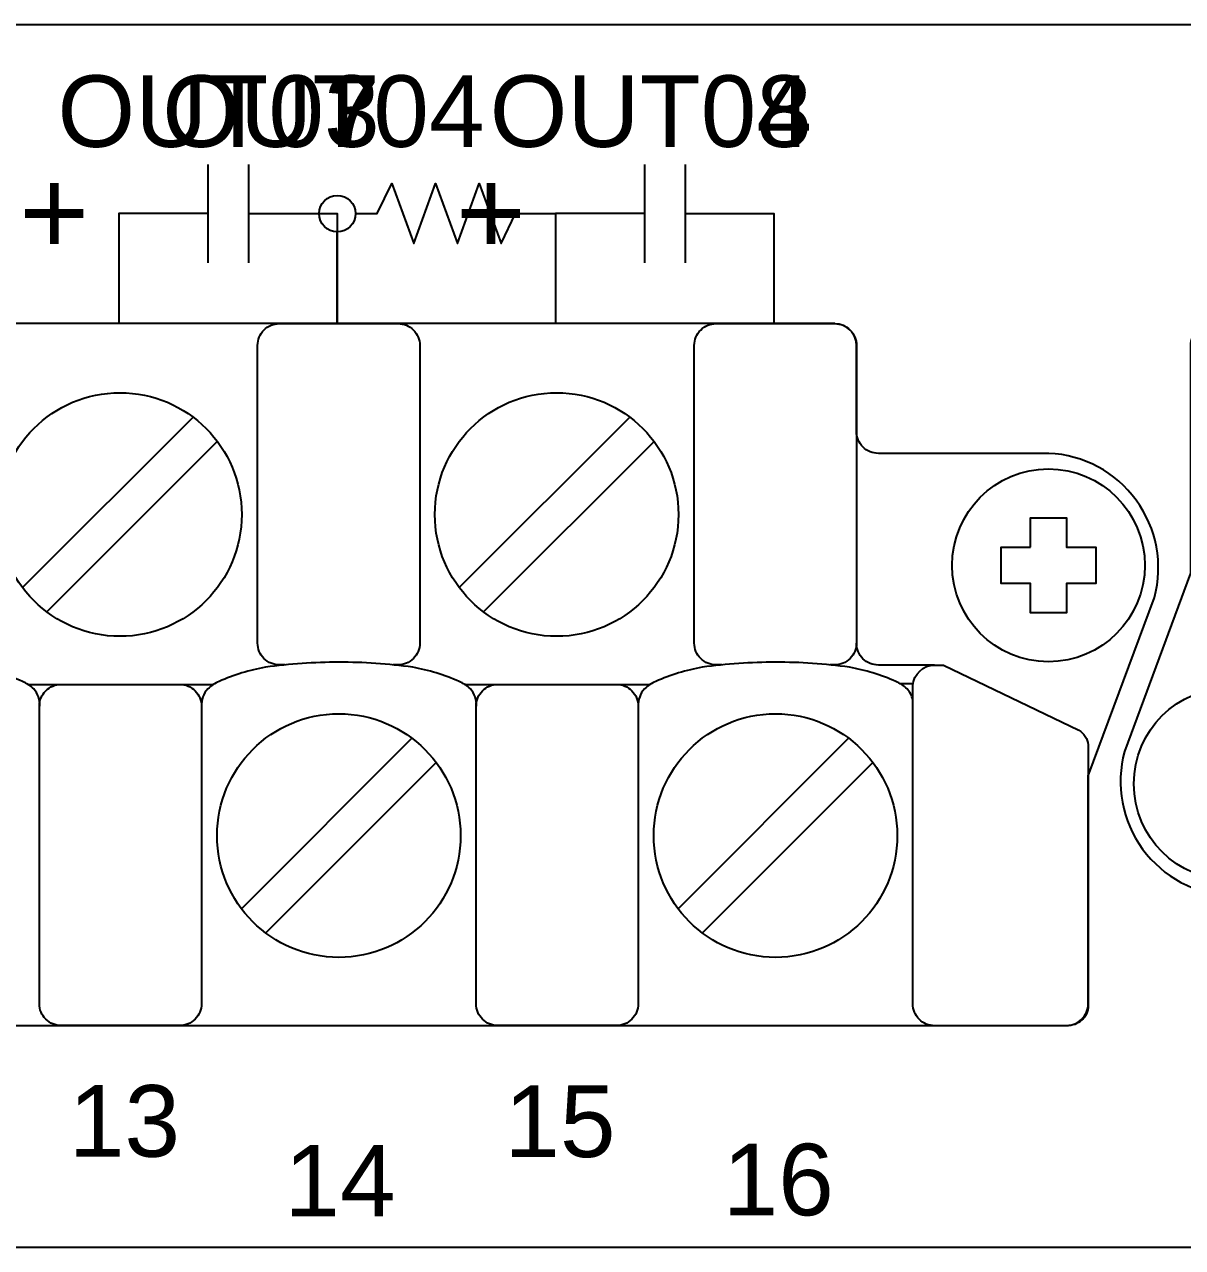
# Model space of a CAD drawing. Extents: x 1 to 47, y 1 to 35.
# Drawn here: x 31.005 to 32.596, y 14.394 to 16.074 of the extents above; entities that cross this region are included whole.
import ezdxf

# ---------------------------------------------------------------- set-up
doc = ezdxf.new("R2010")
doc.units = 0
doc.header["$MEASUREMENT"] = 0
for name, color, linetype in [('4_01__0__EMPTY', 7, 'CONTINUOUS'), ('4_02__1___8__INDEPENDENT_I', 7, 'CONTINUOUS'), ('4_03__2___8__OPTOISOLATED_', 7, 'CONTINUOUS'), ('4_04__4___24__OPTOISOLATED', 7, 'CONTINUOUS'), ('4_05__5___8__INDEPENDENT_I', 7, 'CONTINUOUS'), ('4_06__6___8__INDEPENDENT_I', 7, 'CONTINUOUS'), ('4_07__7___8__OPTOISOLATED_', 7, 'CONTINUOUS'), ('4_08__8___8__OPTOISOLATED_', 7, 'CONTINUOUS'), ('4_09__A__AUXILIARY_TRIP-CL', 7, 'CONTINUOUS'), ('4_10__B__AUXILIARY_TRIP-CL', 7, 'CONTINUOUS'), ('7_00______DWG_', 7, 'CONTINUOUS')]:
    doc.layers.add(name, color=color, linetype=linetype)
doc.styles.add('ARIAL', font='arial.ttf')

msp = doc.modelspace()

# ---------------------------------------------------------------- linework, layer by layer
at = {"layer": '4_01__0__EMPTY'}
for points in [[(27.425, 14.7285, 0.414213), (27.455, 14.6985), (32.4368, 14.6985, 0.414214), (32.4668, 14.7285), (32.4668, 15.0415), (32.5577, 15.2863, 0.480048), (32.4127, 15.4845), (32.1785, 15.4845, -0.414214), (32.1485, 15.5145), (32.1485, 15.6326, 0.414212), (32.1185, 15.6626), (32.1185, 15.6627), (27.1374, 15.6627, 0.414215), (27.1074, 15.6327), (27.1075, 15.3198), (27.0166, 15.075, 0.47859), (27.1616, 14.8765), (27.395, 14.8765, -0.414214), (27.425, 14.8465)], [(32.925, 14.7285, 0.414213), (32.955, 14.6985), (37.9368, 14.6985, 0.414214), (37.9668, 14.7285), (37.9668, 15.0415), (38.0577, 15.2863, 0.480048), (37.9127, 15.4845), (37.6785, 15.4845, -0.414214), (37.6485, 15.5145), (37.6485, 15.6326, 0.414212), (37.6185, 15.6626), (37.6185, 15.6627), (32.6374, 15.6627, 0.414215), (32.6074, 15.6327), (32.6075, 15.3198), (32.5166, 15.075, 0.47859), (32.6616, 14.8765), (32.895, 14.8765, -0.414214), (32.925, 14.8465)]]:
    msp.add_lwpolyline(points, format="xyb", close=True, dxfattribs=at)
msp.add_lwpolyline([(32.3873, 15.3555), (32.3873, 15.3958), (32.4372, 15.3958), (32.4372, 15.3555), (32.4773, 15.3555), (32.4773, 15.3056), (32.4372, 15.3056), (32.4372, 15.2656), (32.3873, 15.2656), (32.3873, 15.3056), (32.3471, 15.3056), (32.3471, 15.3555)], close=True, dxfattribs=at)
for centre in [(32.4122, 15.3307), (32.662, 15.0306)]:
    msp.add_circle(centre, 0.1324, dxfattribs=at)
at = {"layer": '4_02__1___8__INDEPENDENT_I'}
for points in [[(31.2573, 15.8813), (31.2573, 15.7463)], [(31.3129, 15.8813), (31.3129, 15.7463)], [(31.8573, 15.8813), (31.8573, 15.7463)], [(31.9129, 15.8813), (31.9129, 15.7463)], [(31.2573, 15.8138), (31.1351, 15.8138), (31.1351, 15.6627)], [(31.3129, 15.8138), (31.4351, 15.8138), (31.4351, 15.6627)], [(31.8573, 15.8138), (31.7351, 15.8138), (31.7351, 15.6627)], [(31.9129, 15.8138), (32.0351, 15.8138), (32.0351, 15.6627)], [(31.2369, 15.5343), (31.0027, 15.3001)], [(31.8369, 15.5343), (31.6027, 15.3001)], [(31.2703, 15.5009), (31.0361, 15.2667)], [(31.8703, 15.5009), (31.6361, 15.2667)], [(31.01, 15.1672), (31.2651, 15.1672)], [(31.61, 15.1672), (31.8651, 15.1672)], [(32.2261, 15.1679), (32.209, 15.1679)], [(31.5375, 15.0933), (31.3034, 14.8591)], [(32.1375, 15.0933), (31.9034, 14.8591)], [(31.571, 15.0599), (31.3368, 14.8257)], [(32.171, 15.0599), (31.9368, 14.8257)]]:
    msp.add_lwpolyline(points, dxfattribs=at)
for points in [[(27.425, 14.7285, 0.414213), (27.455, 14.6985), (32.4368, 14.6985, 0.414214), (32.4668, 14.7285), (32.4668, 15.0415), (32.5577, 15.2863, 0.480048), (32.4127, 15.4845), (32.1785, 15.4845, -0.414214), (32.1485, 15.5145), (32.1485, 15.6326, 0.414212), (32.1185, 15.6626), (32.1185, 15.6627), (27.1374, 15.6627, 0.414215), (27.1074, 15.6327), (27.1075, 15.3198), (27.0166, 15.075, 0.47859), (27.1616, 14.8765), (27.395, 14.8765, -0.414214), (27.425, 14.8465)], [(32.925, 14.7285, 0.414213), (32.955, 14.6985), (37.9368, 14.6985, 0.414214), (37.9668, 14.7285), (37.9668, 15.0415), (38.0577, 15.2863, 0.480048), (37.9127, 15.4845), (37.6785, 15.4845, -0.414214), (37.6485, 15.5145), (37.6485, 15.6326, 0.414212), (37.6185, 15.6626), (37.6185, 15.6627), (32.6374, 15.6627, 0.414215), (32.6074, 15.6327), (32.6075, 15.3198), (32.5166, 15.075, 0.47859), (32.6616, 14.8765), (32.895, 14.8765, -0.414214), (32.925, 14.8465)], [(32.4401, 14.6986), (32.2558, 14.6984, -0.414214), (32.2258, 14.7284), (32.2258, 15.1655, -0.390527), (32.2558, 15.1938), (32.268, 15.1938), (32.4539, 15.1041, -0.241514), (32.4668, 15.0841), (32.4668, 14.7284, -0.422157)]]:
    msp.add_lwpolyline(points, format="xyb", close=True, dxfattribs=at)
for points in [[(31.3635, 15.1939), (31.3556, 15.1939, -0.414214), (31.3256, 15.2239), (31.3256, 15.6327, -0.414214), (31.3556, 15.6627), (31.5185, 15.6627, -0.414214), (31.5485, 15.6327), (31.5485, 15.2239, -0.414214), (31.5185, 15.1939), (31.5116, 15.1939)], [(31.9635, 15.1939), (31.9556, 15.1939, -0.414214), (31.9256, 15.2239), (31.9256, 15.6327, -0.414214), (31.9556, 15.6627), (32.1185, 15.6627, -0.414214), (32.1485, 15.6327), (32.1485, 15.2239, -0.414214), (32.1185, 15.1939), (32.1117, 15.1939)], [(32.2558, 15.1938), (32.1785, 15.1937, -0.414214), (32.1485, 15.2237)], [(31.0265, 15.1372, 0.191033), (31.018, 15.1611, 0.081668), (31.0024, 15.1713, 0.0591), (30.9387, 15.1907, 0.034646), (30.8372, 15.1977, 0.03436), (30.7365, 15.1907, 0.0591), (30.6728, 15.1713, 0.081668), (30.6571, 15.1611, 0.191033), (30.6486, 15.1372)], [(31.6265, 15.1372, 0.191033), (31.618, 15.1611, 0.081668), (31.6024, 15.1713, 0.0591), (31.5387, 15.1907, 0.034646), (31.4372, 15.1977, 0.03436), (31.3365, 15.1907, 0.0591), (31.2728, 15.1713, 0.081668), (31.2571, 15.1611, 0.191033), (31.2486, 15.1372)], [(32.2258, 15.1457, 0.127742), (32.218, 15.1611, 0.081668), (32.2024, 15.1713, 0.0591), (32.1387, 15.1907, 0.034646), (32.0372, 15.1977, 0.03436), (31.9365, 15.1907, 0.0591), (31.8728, 15.1713, 0.081668), (31.8571, 15.1611, 0.191033), (31.8486, 15.1372)], [(31.2186, 15.1672, -0.414214), (31.2486, 15.1372), (31.2486, 14.7285, -0.414214), (31.2186, 14.6985), (31.0558, 14.6985, -0.414214), (31.0258, 14.7285), (31.0258, 15.1372, -0.414214), (31.0558, 15.1672)], [(31.8186, 15.1672, -0.414214), (31.8486, 15.1372), (31.8486, 14.7285, -0.414214), (31.8186, 14.6985), (31.6558, 14.6985, -0.414214), (31.6258, 14.7285), (31.6258, 15.1372, -0.414214), (31.6558, 15.1672)]]:
    msp.add_lwpolyline(points, format="xyb", dxfattribs=at)
msp.add_lwpolyline([(32.3873, 15.3555), (32.3873, 15.3958), (32.4372, 15.3958), (32.4372, 15.3555), (32.4773, 15.3555), (32.4773, 15.3056), (32.4372, 15.3056), (32.4372, 15.2656), (32.3873, 15.2656), (32.3873, 15.3056), (32.3471, 15.3056), (32.3471, 15.3555)], close=True, dxfattribs=at)
for centre, radius in [((31.1365, 15.4005), 0.1673), ((31.7365, 15.4005), 0.1673), ((32.4122, 15.3307), 0.1324), ((32.662, 15.0306), 0.1324), ((31.4372, 14.9595), 0.1673), ((32.0372, 14.9595), 0.1673)]:
    msp.add_circle(centre, radius, dxfattribs=at)
at = {"layer": '4_03__2___8__OPTOISOLATED_'}
for points in [[(31.2573, 15.8813), (31.2573, 15.7463)], [(31.3129, 15.8813), (31.3129, 15.7463)], [(31.8573, 15.8813), (31.8573, 15.7463)], [(31.9129, 15.8813), (31.9129, 15.7463)], [(31.2573, 15.8138), (31.1351, 15.8138), (31.1351, 15.6627)], [(31.3129, 15.8138), (31.4351, 15.8138), (31.4351, 15.6627)], [(31.8573, 15.8138), (31.7351, 15.8138), (31.7351, 15.6627)], [(31.9129, 15.8138), (32.0351, 15.8138), (32.0351, 15.6627)], [(31.2369, 15.5343), (31.0027, 15.3001)], [(31.8369, 15.5343), (31.6027, 15.3001)], [(31.2703, 15.5009), (31.0361, 15.2667)], [(31.8703, 15.5009), (31.6361, 15.2667)], [(31.01, 15.1672), (31.2651, 15.1672)], [(31.61, 15.1672), (31.8651, 15.1672)], [(32.2261, 15.1679), (32.209, 15.1679)], [(31.5375, 15.0933), (31.3034, 14.8591)], [(32.1375, 15.0933), (31.9034, 14.8591)], [(31.571, 15.0599), (31.3368, 14.8257)], [(32.171, 15.0599), (31.9368, 14.8257)]]:
    msp.add_lwpolyline(points, dxfattribs=at)
for points in [[(27.425, 14.7285, 0.414213), (27.455, 14.6985), (32.4368, 14.6985, 0.414214), (32.4668, 14.7285), (32.4668, 15.0415), (32.5577, 15.2863, 0.480048), (32.4127, 15.4845), (32.1785, 15.4845, -0.414214), (32.1485, 15.5145), (32.1485, 15.6326, 0.414212), (32.1185, 15.6626), (32.1185, 15.6627), (27.1374, 15.6627, 0.414215), (27.1074, 15.6327), (27.1075, 15.3198), (27.0166, 15.075, 0.47859), (27.1616, 14.8765), (27.395, 14.8765, -0.414214), (27.425, 14.8465)], [(32.925, 14.7285, 0.414213), (32.955, 14.6985), (37.9368, 14.6985, 0.414214), (37.9668, 14.7285), (37.9668, 15.0415), (38.0577, 15.2863, 0.480048), (37.9127, 15.4845), (37.6785, 15.4845, -0.414214), (37.6485, 15.5145), (37.6485, 15.6326, 0.414212), (37.6185, 15.6626), (37.6185, 15.6627), (32.6374, 15.6627, 0.414215), (32.6074, 15.6327), (32.6075, 15.3198), (32.5166, 15.075, 0.47859), (32.6616, 14.8765), (32.895, 14.8765, -0.414214), (32.925, 14.8465)], [(32.4401, 14.6986), (32.2558, 14.6984, -0.414214), (32.2258, 14.7284), (32.2258, 15.1655, -0.390527), (32.2558, 15.1938), (32.268, 15.1938), (32.4539, 15.1041, -0.241514), (32.4668, 15.0841), (32.4668, 14.7284, -0.422157)]]:
    msp.add_lwpolyline(points, format="xyb", close=True, dxfattribs=at)
for points in [[(31.3635, 15.1939), (31.3556, 15.1939, -0.414214), (31.3256, 15.2239), (31.3256, 15.6327, -0.414214), (31.3556, 15.6627), (31.5185, 15.6627, -0.414214), (31.5485, 15.6327), (31.5485, 15.2239, -0.414214), (31.5185, 15.1939), (31.5116, 15.1939)], [(31.9635, 15.1939), (31.9556, 15.1939, -0.414214), (31.9256, 15.2239), (31.9256, 15.6327, -0.414214), (31.9556, 15.6627), (32.1185, 15.6627, -0.414214), (32.1485, 15.6327), (32.1485, 15.2239, -0.414214), (32.1185, 15.1939), (32.1117, 15.1939)], [(32.2558, 15.1938), (32.1785, 15.1937, -0.414214), (32.1485, 15.2237)], [(31.0265, 15.1372, 0.191033), (31.018, 15.1611, 0.081668), (31.0024, 15.1713, 0.0591), (30.9387, 15.1907, 0.034646), (30.8372, 15.1977, 0.03436), (30.7365, 15.1907, 0.0591), (30.6728, 15.1713, 0.081668), (30.6571, 15.1611, 0.191033), (30.6486, 15.1372)], [(31.6265, 15.1372, 0.191033), (31.618, 15.1611, 0.081668), (31.6024, 15.1713, 0.0591), (31.5387, 15.1907, 0.034646), (31.4372, 15.1977, 0.03436), (31.3365, 15.1907, 0.0591), (31.2728, 15.1713, 0.081668), (31.2571, 15.1611, 0.191033), (31.2486, 15.1372)], [(32.2258, 15.1457, 0.127742), (32.218, 15.1611, 0.081668), (32.2024, 15.1713, 0.0591), (32.1387, 15.1907, 0.034646), (32.0372, 15.1977, 0.03436), (31.9365, 15.1907, 0.0591), (31.8728, 15.1713, 0.081668), (31.8571, 15.1611, 0.191033), (31.8486, 15.1372)], [(31.2186, 15.1672, -0.414214), (31.2486, 15.1372), (31.2486, 14.7285, -0.414214), (31.2186, 14.6985), (31.0558, 14.6985, -0.414214), (31.0258, 14.7285), (31.0258, 15.1372, -0.414214), (31.0558, 15.1672)], [(31.8186, 15.1672, -0.414214), (31.8486, 15.1372), (31.8486, 14.7285, -0.414214), (31.8186, 14.6985), (31.6558, 14.6985, -0.414214), (31.6258, 14.7285), (31.6258, 15.1372, -0.414214), (31.6558, 15.1672)]]:
    msp.add_lwpolyline(points, format="xyb", dxfattribs=at)
msp.add_lwpolyline([(32.3873, 15.3555), (32.3873, 15.3958), (32.4372, 15.3958), (32.4372, 15.3555), (32.4773, 15.3555), (32.4773, 15.3056), (32.4372, 15.3056), (32.4372, 15.2656), (32.3873, 15.2656), (32.3873, 15.3056), (32.3471, 15.3056), (32.3471, 15.3555)], close=True, dxfattribs=at)
for centre, radius in [((31.1365, 15.4005), 0.1673), ((31.7365, 15.4005), 0.1673), ((32.4122, 15.3307), 0.1324), ((32.662, 15.0306), 0.1324), ((31.4372, 14.9595), 0.1673), ((32.0372, 14.9595), 0.1673)]:
    msp.add_circle(centre, radius, dxfattribs=at)
at = {"layer": '4_04__4___24__OPTOISOLATED'}
for points in [[(31.2573, 15.8813), (31.2573, 15.7463)], [(31.3129, 15.8813), (31.3129, 15.7463)], [(31.8573, 15.8813), (31.8573, 15.7463)], [(31.9129, 15.8813), (31.9129, 15.7463)], [(31.2573, 15.8138), (31.1351, 15.8138), (31.1351, 15.6627)], [(31.3129, 15.8138), (31.4351, 15.8138), (31.4351, 15.6627)], [(31.8573, 15.8138), (31.7351, 15.8138), (31.7351, 15.6627)], [(31.9129, 15.8138), (32.0351, 15.8138), (32.0351, 15.6627)], [(31.2369, 15.5343), (31.0027, 15.3001)], [(31.8369, 15.5343), (31.6027, 15.3001)], [(31.2703, 15.5009), (31.0361, 15.2667)], [(31.8703, 15.5009), (31.6361, 15.2667)], [(31.01, 15.1672), (31.2651, 15.1672)], [(31.61, 15.1672), (31.8651, 15.1672)], [(32.2261, 15.1679), (32.209, 15.1679)], [(31.5375, 15.0933), (31.3034, 14.8591)], [(32.1375, 15.0933), (31.9034, 14.8591)], [(31.571, 15.0599), (31.3368, 14.8257)], [(32.171, 15.0599), (31.9368, 14.8257)]]:
    msp.add_lwpolyline(points, dxfattribs=at)
for points in [[(27.425, 14.7285, 0.414213), (27.455, 14.6985), (32.4368, 14.6985, 0.414214), (32.4668, 14.7285), (32.4668, 15.0415), (32.5577, 15.2863, 0.480048), (32.4127, 15.4845), (32.1785, 15.4845, -0.414214), (32.1485, 15.5145), (32.1485, 15.6326, 0.414212), (32.1185, 15.6626), (32.1185, 15.6627), (27.1374, 15.6627, 0.414215), (27.1074, 15.6327), (27.1075, 15.3198), (27.0166, 15.075, 0.47859), (27.1616, 14.8765), (27.395, 14.8765, -0.414214), (27.425, 14.8465)], [(32.925, 14.7285, 0.414213), (32.955, 14.6985), (37.9368, 14.6985, 0.414214), (37.9668, 14.7285), (37.9668, 15.0415), (38.0577, 15.2863, 0.480048), (37.9127, 15.4845), (37.6785, 15.4845, -0.414214), (37.6485, 15.5145), (37.6485, 15.6326, 0.414212), (37.6185, 15.6626), (37.6185, 15.6627), (32.6374, 15.6627, 0.414215), (32.6074, 15.6327), (32.6075, 15.3198), (32.5166, 15.075, 0.47859), (32.6616, 14.8765), (32.895, 14.8765, -0.414214), (32.925, 14.8465)], [(32.4401, 14.6986), (32.2558, 14.6984, -0.414214), (32.2258, 14.7284), (32.2258, 15.1655, -0.390527), (32.2558, 15.1938), (32.268, 15.1938), (32.4539, 15.1041, -0.241514), (32.4668, 15.0841), (32.4668, 14.7284, -0.422157)]]:
    msp.add_lwpolyline(points, format="xyb", close=True, dxfattribs=at)
for points in [[(31.3635, 15.1939), (31.3556, 15.1939, -0.414214), (31.3256, 15.2239), (31.3256, 15.6327, -0.414214), (31.3556, 15.6627), (31.5185, 15.6627, -0.414214), (31.5485, 15.6327), (31.5485, 15.2239, -0.414214), (31.5185, 15.1939), (31.5116, 15.1939)], [(31.9635, 15.1939), (31.9556, 15.1939, -0.414214), (31.9256, 15.2239), (31.9256, 15.6327, -0.414214), (31.9556, 15.6627), (32.1185, 15.6627, -0.414214), (32.1485, 15.6327), (32.1485, 15.2239, -0.414214), (32.1185, 15.1939), (32.1117, 15.1939)], [(32.2558, 15.1938), (32.1785, 15.1937, -0.414214), (32.1485, 15.2237)], [(31.0265, 15.1372, 0.191033), (31.018, 15.1611, 0.081668), (31.0024, 15.1713, 0.0591), (30.9387, 15.1907, 0.034646), (30.8372, 15.1977, 0.03436), (30.7365, 15.1907, 0.0591), (30.6728, 15.1713, 0.081668), (30.6571, 15.1611, 0.191033), (30.6486, 15.1372)], [(31.6265, 15.1372, 0.191033), (31.618, 15.1611, 0.081668), (31.6024, 15.1713, 0.0591), (31.5387, 15.1907, 0.034646), (31.4372, 15.1977, 0.03436), (31.3365, 15.1907, 0.0591), (31.2728, 15.1713, 0.081668), (31.2571, 15.1611, 0.191033), (31.2486, 15.1372)], [(32.2258, 15.1457, 0.127742), (32.218, 15.1611, 0.081668), (32.2024, 15.1713, 0.0591), (32.1387, 15.1907, 0.034646), (32.0372, 15.1977, 0.03436), (31.9365, 15.1907, 0.0591), (31.8728, 15.1713, 0.081668), (31.8571, 15.1611, 0.191033), (31.8486, 15.1372)], [(31.2186, 15.1672, -0.414214), (31.2486, 15.1372), (31.2486, 14.7285, -0.414214), (31.2186, 14.6985), (31.0558, 14.6985, -0.414214), (31.0258, 14.7285), (31.0258, 15.1372, -0.414214), (31.0558, 15.1672)], [(31.8186, 15.1672, -0.414214), (31.8486, 15.1372), (31.8486, 14.7285, -0.414214), (31.8186, 14.6985), (31.6558, 14.6985, -0.414214), (31.6258, 14.7285), (31.6258, 15.1372, -0.414214), (31.6558, 15.1672)]]:
    msp.add_lwpolyline(points, format="xyb", dxfattribs=at)
msp.add_lwpolyline([(32.3873, 15.3555), (32.3873, 15.3958), (32.4372, 15.3958), (32.4372, 15.3555), (32.4773, 15.3555), (32.4773, 15.3056), (32.4372, 15.3056), (32.4372, 15.2656), (32.3873, 15.2656), (32.3873, 15.3056), (32.3471, 15.3056), (32.3471, 15.3555)], close=True, dxfattribs=at)
for centre, radius in [((31.1365, 15.4005), 0.1673), ((31.7365, 15.4005), 0.1673), ((32.4122, 15.3307), 0.1324), ((32.662, 15.0306), 0.1324), ((31.4372, 14.9595), 0.1673), ((32.0372, 14.9595), 0.1673)]:
    msp.add_circle(centre, radius, dxfattribs=at)
at = {"layer": '4_05__5___8__INDEPENDENT_I'}
for points in [[(31.2573, 15.8738), (31.2573, 15.7538)], [(31.3129, 15.8738), (31.3129, 15.7538)], [(31.4601, 15.8138), (31.49, 15.8138), (31.5101, 15.8551), (31.5401, 15.7726), (31.5701, 15.8551), (31.6001, 15.7726), (31.6301, 15.8551), (31.6601, 15.7726), (31.6801, 15.8138), (31.7351, 15.8138), (31.7351, 15.6627)], [(31.2573, 15.8138), (31.1351, 15.8138), (31.1351, 15.6627)], [(31.3129, 15.8138), (31.4101, 15.8138)], [(31.4351, 15.6627), (31.4351, 15.7888)], [(31.2369, 15.5343), (31.0027, 15.3001)], [(31.8369, 15.5343), (31.6027, 15.3001)], [(31.2703, 15.5009), (31.0361, 15.2667)], [(31.8703, 15.5009), (31.6361, 15.2667)], [(31.01, 15.1672), (31.2651, 15.1672)], [(31.61, 15.1672), (31.8651, 15.1672)], [(32.2261, 15.1679), (32.209, 15.1679)], [(31.5375, 15.0933), (31.3034, 14.8591)], [(32.1375, 15.0933), (31.9034, 14.8591)], [(31.571, 15.0599), (31.3368, 14.8257)], [(32.171, 15.0599), (31.9368, 14.8257)]]:
    msp.add_lwpolyline(points, dxfattribs=at)
for points in [[(27.425, 14.7285, 0.414213), (27.455, 14.6985), (32.4368, 14.6985, 0.414214), (32.4668, 14.7285), (32.4668, 15.0415), (32.5577, 15.2863, 0.480048), (32.4127, 15.4845), (32.1785, 15.4845, -0.414214), (32.1485, 15.5145), (32.1485, 15.6326, 0.414212), (32.1185, 15.6626), (32.1185, 15.6627), (27.1374, 15.6627, 0.414215), (27.1074, 15.6327), (27.1075, 15.3198), (27.0166, 15.075, 0.47859), (27.1616, 14.8765), (27.395, 14.8765, -0.414214), (27.425, 14.8465)], [(32.925, 14.7285, 0.414213), (32.955, 14.6985), (37.9368, 14.6985, 0.414214), (37.9668, 14.7285), (37.9668, 15.0415), (38.0577, 15.2863, 0.480048), (37.9127, 15.4845), (37.6785, 15.4845, -0.414214), (37.6485, 15.5145), (37.6485, 15.6326, 0.414212), (37.6185, 15.6626), (37.6185, 15.6627), (32.6374, 15.6627, 0.414215), (32.6074, 15.6327), (32.6075, 15.3198), (32.5166, 15.075, 0.47859), (32.6616, 14.8765), (32.895, 14.8765, -0.414214), (32.925, 14.8465)], [(32.4401, 14.6986), (32.2558, 14.6984, -0.414214), (32.2258, 14.7284), (32.2258, 15.1655, -0.390527), (32.2558, 15.1938), (32.268, 15.1938), (32.4539, 15.1041, -0.241514), (32.4668, 15.0841), (32.4668, 14.7284, -0.422157)]]:
    msp.add_lwpolyline(points, format="xyb", close=True, dxfattribs=at)
for points in [[(31.3635, 15.1939), (31.3556, 15.1939, -0.414214), (31.3256, 15.2239), (31.3256, 15.6327, -0.414214), (31.3556, 15.6627), (31.5185, 15.6627, -0.414214), (31.5485, 15.6327), (31.5485, 15.2239, -0.414214), (31.5185, 15.1939), (31.5116, 15.1939)], [(31.9635, 15.1939), (31.9556, 15.1939, -0.414214), (31.9256, 15.2239), (31.9256, 15.6327, -0.414214), (31.9556, 15.6627), (32.1185, 15.6627, -0.414214), (32.1485, 15.6327), (32.1485, 15.2239, -0.414214), (32.1185, 15.1939), (32.1117, 15.1939)], [(32.2558, 15.1938), (32.1785, 15.1937, -0.414214), (32.1485, 15.2237)], [(31.0265, 15.1372, 0.191033), (31.018, 15.1611, 0.081668), (31.0024, 15.1713, 0.0591), (30.9387, 15.1907, 0.034646), (30.8372, 15.1977, 0.03436), (30.7365, 15.1907, 0.0591), (30.6728, 15.1713, 0.081668), (30.6571, 15.1611, 0.191033), (30.6486, 15.1372)], [(31.6265, 15.1372, 0.191033), (31.618, 15.1611, 0.081668), (31.6024, 15.1713, 0.0591), (31.5387, 15.1907, 0.034646), (31.4372, 15.1977, 0.03436), (31.3365, 15.1907, 0.0591), (31.2728, 15.1713, 0.081668), (31.2571, 15.1611, 0.191033), (31.2486, 15.1372)], [(32.2258, 15.1457, 0.127742), (32.218, 15.1611, 0.081668), (32.2024, 15.1713, 0.0591), (32.1387, 15.1907, 0.034646), (32.0372, 15.1977, 0.03436), (31.9365, 15.1907, 0.0591), (31.8728, 15.1713, 0.081668), (31.8571, 15.1611, 0.191033), (31.8486, 15.1372)], [(31.2186, 15.1672, -0.414214), (31.2486, 15.1372), (31.2486, 14.7285, -0.414214), (31.2186, 14.6985), (31.0558, 14.6985, -0.414214), (31.0258, 14.7285), (31.0258, 15.1372, -0.414214), (31.0558, 15.1672)], [(31.8186, 15.1672, -0.414214), (31.8486, 15.1372), (31.8486, 14.7285, -0.414214), (31.8186, 14.6985), (31.6558, 14.6985, -0.414214), (31.6258, 14.7285), (31.6258, 15.1372, -0.414214), (31.6558, 15.1672)]]:
    msp.add_lwpolyline(points, format="xyb", dxfattribs=at)
msp.add_lwpolyline([(32.3873, 15.3555), (32.3873, 15.3958), (32.4372, 15.3958), (32.4372, 15.3555), (32.4773, 15.3555), (32.4773, 15.3056), (32.4372, 15.3056), (32.4372, 15.2656), (32.3873, 15.2656), (32.3873, 15.3056), (32.3471, 15.3056), (32.3471, 15.3555)], close=True, dxfattribs=at)
for centre, radius in [((31.4351, 15.8138), 0.025), ((31.1365, 15.4005), 0.1673), ((31.7365, 15.4005), 0.1673), ((32.4122, 15.3307), 0.1324), ((32.662, 15.0306), 0.1324), ((31.4372, 14.9595), 0.1673), ((32.0372, 14.9595), 0.1673)]:
    msp.add_circle(centre, radius, dxfattribs=at)
at = {"layer": '4_06__6___8__INDEPENDENT_I'}
for points in [[(31.2573, 15.8813), (31.2573, 15.7463)], [(31.3129, 15.8813), (31.3129, 15.7463)], [(31.8573, 15.8813), (31.8573, 15.7463)], [(31.9129, 15.8813), (31.9129, 15.7463)], [(31.2573, 15.8138), (31.1351, 15.8138), (31.1351, 15.6627)], [(31.3129, 15.8138), (31.4351, 15.8138), (31.4351, 15.6627)], [(31.8573, 15.8138), (31.7351, 15.8138), (31.7351, 15.6627)], [(31.9129, 15.8138), (32.0351, 15.8138), (32.0351, 15.6627)], [(31.2369, 15.5343), (31.0027, 15.3001)], [(31.8369, 15.5343), (31.6027, 15.3001)], [(31.2703, 15.5009), (31.0361, 15.2667)], [(31.8703, 15.5009), (31.6361, 15.2667)], [(31.01, 15.1672), (31.2651, 15.1672)], [(31.61, 15.1672), (31.8651, 15.1672)], [(32.2261, 15.1679), (32.209, 15.1679)], [(31.5375, 15.0933), (31.3034, 14.8591)], [(32.1375, 15.0933), (31.9034, 14.8591)], [(31.571, 15.0599), (31.3368, 14.8257)], [(32.171, 15.0599), (31.9368, 14.8257)]]:
    msp.add_lwpolyline(points, dxfattribs=at)
for points in [[(27.425, 14.7285, 0.414213), (27.455, 14.6985), (32.4368, 14.6985, 0.414214), (32.4668, 14.7285), (32.4668, 15.0415), (32.5577, 15.2863, 0.480048), (32.4127, 15.4845), (32.1785, 15.4845, -0.414214), (32.1485, 15.5145), (32.1485, 15.6326, 0.414212), (32.1185, 15.6626), (32.1185, 15.6627), (27.1374, 15.6627, 0.414215), (27.1074, 15.6327), (27.1075, 15.3198), (27.0166, 15.075, 0.47859), (27.1616, 14.8765), (27.395, 14.8765, -0.414214), (27.425, 14.8465)], [(32.925, 14.7285, 0.414213), (32.955, 14.6985), (37.9368, 14.6985, 0.414214), (37.9668, 14.7285), (37.9668, 15.0415), (38.0577, 15.2863, 0.480048), (37.9127, 15.4845), (37.6785, 15.4845, -0.414214), (37.6485, 15.5145), (37.6485, 15.6326, 0.414212), (37.6185, 15.6626), (37.6185, 15.6627), (32.6374, 15.6627, 0.414215), (32.6074, 15.6327), (32.6075, 15.3198), (32.5166, 15.075, 0.47859), (32.6616, 14.8765), (32.895, 14.8765, -0.414214), (32.925, 14.8465)], [(32.4401, 14.6986), (32.2558, 14.6984, -0.414214), (32.2258, 14.7284), (32.2258, 15.1655, -0.390527), (32.2558, 15.1938), (32.268, 15.1938), (32.4539, 15.1041, -0.241514), (32.4668, 15.0841), (32.4668, 14.7284, -0.422157)]]:
    msp.add_lwpolyline(points, format="xyb", close=True, dxfattribs=at)
for points in [[(31.3635, 15.1939), (31.3556, 15.1939, -0.414214), (31.3256, 15.2239), (31.3256, 15.6327, -0.414214), (31.3556, 15.6627), (31.5185, 15.6627, -0.414214), (31.5485, 15.6327), (31.5485, 15.2239, -0.414214), (31.5185, 15.1939), (31.5116, 15.1939)], [(31.9635, 15.1939), (31.9556, 15.1939, -0.414214), (31.9256, 15.2239), (31.9256, 15.6327, -0.414214), (31.9556, 15.6627), (32.1185, 15.6627, -0.414214), (32.1485, 15.6327), (32.1485, 15.2239, -0.414214), (32.1185, 15.1939), (32.1117, 15.1939)], [(32.2558, 15.1938), (32.1785, 15.1937, -0.414214), (32.1485, 15.2237)], [(31.0265, 15.1372, 0.191033), (31.018, 15.1611, 0.081668), (31.0024, 15.1713, 0.0591), (30.9387, 15.1907, 0.034646), (30.8372, 15.1977, 0.03436), (30.7365, 15.1907, 0.0591), (30.6728, 15.1713, 0.081668), (30.6571, 15.1611, 0.191033), (30.6486, 15.1372)], [(31.6265, 15.1372, 0.191033), (31.618, 15.1611, 0.081668), (31.6024, 15.1713, 0.0591), (31.5387, 15.1907, 0.034646), (31.4372, 15.1977, 0.03436), (31.3365, 15.1907, 0.0591), (31.2728, 15.1713, 0.081668), (31.2571, 15.1611, 0.191033), (31.2486, 15.1372)], [(32.2258, 15.1457, 0.127742), (32.218, 15.1611, 0.081668), (32.2024, 15.1713, 0.0591), (32.1387, 15.1907, 0.034646), (32.0372, 15.1977, 0.03436), (31.9365, 15.1907, 0.0591), (31.8728, 15.1713, 0.081668), (31.8571, 15.1611, 0.191033), (31.8486, 15.1372)], [(31.2186, 15.1672, -0.414214), (31.2486, 15.1372), (31.2486, 14.7285, -0.414214), (31.2186, 14.6985), (31.0558, 14.6985, -0.414214), (31.0258, 14.7285), (31.0258, 15.1372, -0.414214), (31.0558, 15.1672)], [(31.8186, 15.1672, -0.414214), (31.8486, 15.1372), (31.8486, 14.7285, -0.414214), (31.8186, 14.6985), (31.6558, 14.6985, -0.414214), (31.6258, 14.7285), (31.6258, 15.1372, -0.414214), (31.6558, 15.1672)]]:
    msp.add_lwpolyline(points, format="xyb", dxfattribs=at)
msp.add_lwpolyline([(32.3873, 15.3555), (32.3873, 15.3958), (32.4372, 15.3958), (32.4372, 15.3555), (32.4773, 15.3555), (32.4773, 15.3056), (32.4372, 15.3056), (32.4372, 15.2656), (32.3873, 15.2656), (32.3873, 15.3056), (32.3471, 15.3056), (32.3471, 15.3555)], close=True, dxfattribs=at)
for centre, radius in [((31.1365, 15.4005), 0.1673), ((31.7365, 15.4005), 0.1673), ((32.4122, 15.3307), 0.1324), ((32.662, 15.0306), 0.1324), ((31.4372, 14.9595), 0.1673), ((32.0372, 14.9595), 0.1673)]:
    msp.add_circle(centre, radius, dxfattribs=at)
at = {"layer": '4_07__7___8__OPTOISOLATED_'}
for points in [[(31.2573, 15.8813), (31.2573, 15.7463)], [(31.3129, 15.8813), (31.3129, 15.7463)], [(31.8573, 15.8813), (31.8573, 15.7463)], [(31.9129, 15.8813), (31.9129, 15.7463)], [(31.2573, 15.8138), (31.1351, 15.8138), (31.1351, 15.6627)], [(31.3129, 15.8138), (31.4351, 15.8138), (31.4351, 15.6627)], [(31.8573, 15.8138), (31.7351, 15.8138), (31.7351, 15.6627)], [(31.9129, 15.8138), (32.0351, 15.8138), (32.0351, 15.6627)], [(31.2369, 15.5343), (31.0027, 15.3001)], [(31.8369, 15.5343), (31.6027, 15.3001)], [(31.2703, 15.5009), (31.0361, 15.2667)], [(31.8703, 15.5009), (31.6361, 15.2667)], [(31.01, 15.1672), (31.2651, 15.1672)], [(31.61, 15.1672), (31.8651, 15.1672)], [(32.2261, 15.1679), (32.209, 15.1679)], [(31.5375, 15.0933), (31.3034, 14.8591)], [(32.1375, 15.0933), (31.9034, 14.8591)], [(31.571, 15.0599), (31.3368, 14.8257)], [(32.171, 15.0599), (31.9368, 14.8257)]]:
    msp.add_lwpolyline(points, dxfattribs=at)
for points in [[(27.425, 14.7285, 0.414213), (27.455, 14.6985), (32.4368, 14.6985, 0.414214), (32.4668, 14.7285), (32.4668, 15.0415), (32.5577, 15.2863, 0.480048), (32.4127, 15.4845), (32.1785, 15.4845, -0.414214), (32.1485, 15.5145), (32.1485, 15.6326, 0.414212), (32.1185, 15.6626), (32.1185, 15.6627), (27.1374, 15.6627, 0.414215), (27.1074, 15.6327), (27.1075, 15.3198), (27.0166, 15.075, 0.47859), (27.1616, 14.8765), (27.395, 14.8765, -0.414214), (27.425, 14.8465)], [(32.925, 14.7285, 0.414213), (32.955, 14.6985), (37.9368, 14.6985, 0.414214), (37.9668, 14.7285), (37.9668, 15.0415), (38.0577, 15.2863, 0.480048), (37.9127, 15.4845), (37.6785, 15.4845, -0.414214), (37.6485, 15.5145), (37.6485, 15.6326, 0.414212), (37.6185, 15.6626), (37.6185, 15.6627), (32.6374, 15.6627, 0.414215), (32.6074, 15.6327), (32.6075, 15.3198), (32.5166, 15.075, 0.47859), (32.6616, 14.8765), (32.895, 14.8765, -0.414214), (32.925, 14.8465)], [(32.4401, 14.6986), (32.2558, 14.6984, -0.414214), (32.2258, 14.7284), (32.2258, 15.1655, -0.390527), (32.2558, 15.1938), (32.268, 15.1938), (32.4539, 15.1041, -0.241514), (32.4668, 15.0841), (32.4668, 14.7284, -0.422157)]]:
    msp.add_lwpolyline(points, format="xyb", close=True, dxfattribs=at)
for points in [[(31.3635, 15.1939), (31.3556, 15.1939, -0.414214), (31.3256, 15.2239), (31.3256, 15.6327, -0.414214), (31.3556, 15.6627), (31.5185, 15.6627, -0.414214), (31.5485, 15.6327), (31.5485, 15.2239, -0.414214), (31.5185, 15.1939), (31.5116, 15.1939)], [(31.9635, 15.1939), (31.9556, 15.1939, -0.414214), (31.9256, 15.2239), (31.9256, 15.6327, -0.414214), (31.9556, 15.6627), (32.1185, 15.6627, -0.414214), (32.1485, 15.6327), (32.1485, 15.2239, -0.414214), (32.1185, 15.1939), (32.1117, 15.1939)], [(32.2558, 15.1938), (32.1785, 15.1937, -0.414214), (32.1485, 15.2237)], [(31.0265, 15.1372, 0.191033), (31.018, 15.1611, 0.081668), (31.0024, 15.1713, 0.0591), (30.9387, 15.1907, 0.034646), (30.8372, 15.1977, 0.03436), (30.7365, 15.1907, 0.0591), (30.6728, 15.1713, 0.081668), (30.6571, 15.1611, 0.191033), (30.6486, 15.1372)], [(31.6265, 15.1372, 0.191033), (31.618, 15.1611, 0.081668), (31.6024, 15.1713, 0.0591), (31.5387, 15.1907, 0.034646), (31.4372, 15.1977, 0.03436), (31.3365, 15.1907, 0.0591), (31.2728, 15.1713, 0.081668), (31.2571, 15.1611, 0.191033), (31.2486, 15.1372)], [(32.2258, 15.1457, 0.127742), (32.218, 15.1611, 0.081668), (32.2024, 15.1713, 0.0591), (32.1387, 15.1907, 0.034646), (32.0372, 15.1977, 0.03436), (31.9365, 15.1907, 0.0591), (31.8728, 15.1713, 0.081668), (31.8571, 15.1611, 0.191033), (31.8486, 15.1372)], [(31.2186, 15.1672, -0.414214), (31.2486, 15.1372), (31.2486, 14.7285, -0.414214), (31.2186, 14.6985), (31.0558, 14.6985, -0.414214), (31.0258, 14.7285), (31.0258, 15.1372, -0.414214), (31.0558, 15.1672)], [(31.8186, 15.1672, -0.414214), (31.8486, 15.1372), (31.8486, 14.7285, -0.414214), (31.8186, 14.6985), (31.6558, 14.6985, -0.414214), (31.6258, 14.7285), (31.6258, 15.1372, -0.414214), (31.6558, 15.1672)]]:
    msp.add_lwpolyline(points, format="xyb", dxfattribs=at)
msp.add_lwpolyline([(32.3873, 15.3555), (32.3873, 15.3958), (32.4372, 15.3958), (32.4372, 15.3555), (32.4773, 15.3555), (32.4773, 15.3056), (32.4372, 15.3056), (32.4372, 15.2656), (32.3873, 15.2656), (32.3873, 15.3056), (32.3471, 15.3056), (32.3471, 15.3555)], close=True, dxfattribs=at)
for centre, radius in [((31.1365, 15.4005), 0.1673), ((31.7365, 15.4005), 0.1673), ((32.4122, 15.3307), 0.1324), ((32.662, 15.0306), 0.1324), ((31.4372, 14.9595), 0.1673), ((32.0372, 14.9595), 0.1673)]:
    msp.add_circle(centre, radius, dxfattribs=at)
at = {"layer": '4_08__8___8__OPTOISOLATED_'}
for points in [[(31.2573, 15.8738), (31.2573, 15.7538)], [(31.3129, 15.8738), (31.3129, 15.7538)], [(31.4601, 15.8138), (31.49, 15.8138), (31.5101, 15.8551), (31.5401, 15.7726), (31.5701, 15.8551), (31.6001, 15.7726), (31.6301, 15.8551), (31.6601, 15.7726), (31.6801, 15.8138), (31.7351, 15.8138), (31.7351, 15.6627)], [(31.2573, 15.8138), (31.1351, 15.8138), (31.1351, 15.6627)], [(31.3129, 15.8138), (31.4101, 15.8138)], [(31.4351, 15.6627), (31.4351, 15.7888)], [(31.2369, 15.5343), (31.0027, 15.3001)], [(31.8369, 15.5343), (31.6027, 15.3001)], [(31.2703, 15.5009), (31.0361, 15.2667)], [(31.8703, 15.5009), (31.6361, 15.2667)], [(31.01, 15.1672), (31.2651, 15.1672)], [(31.61, 15.1672), (31.8651, 15.1672)], [(32.2261, 15.1679), (32.209, 15.1679)], [(31.5375, 15.0933), (31.3034, 14.8591)], [(32.1375, 15.0933), (31.9034, 14.8591)], [(31.571, 15.0599), (31.3368, 14.8257)], [(32.171, 15.0599), (31.9368, 14.8257)]]:
    msp.add_lwpolyline(points, dxfattribs=at)
for points in [[(27.425, 14.7285, 0.414213), (27.455, 14.6985), (32.4368, 14.6985, 0.414214), (32.4668, 14.7285), (32.4668, 15.0415), (32.5577, 15.2863, 0.480048), (32.4127, 15.4845), (32.1785, 15.4845, -0.414214), (32.1485, 15.5145), (32.1485, 15.6326, 0.414212), (32.1185, 15.6626), (32.1185, 15.6627), (27.1374, 15.6627, 0.414215), (27.1074, 15.6327), (27.1075, 15.3198), (27.0166, 15.075, 0.47859), (27.1616, 14.8765), (27.395, 14.8765, -0.414214), (27.425, 14.8465)], [(32.925, 14.7285, 0.414213), (32.955, 14.6985), (37.9368, 14.6985, 0.414214), (37.9668, 14.7285), (37.9668, 15.0415), (38.0577, 15.2863, 0.480048), (37.9127, 15.4845), (37.6785, 15.4845, -0.414214), (37.6485, 15.5145), (37.6485, 15.6326, 0.414212), (37.6185, 15.6626), (37.6185, 15.6627), (32.6374, 15.6627, 0.414215), (32.6074, 15.6327), (32.6075, 15.3198), (32.5166, 15.075, 0.47859), (32.6616, 14.8765), (32.895, 14.8765, -0.414214), (32.925, 14.8465)], [(32.4401, 14.6986), (32.2558, 14.6984, -0.414214), (32.2258, 14.7284), (32.2258, 15.1655, -0.390527), (32.2558, 15.1938), (32.268, 15.1938), (32.4539, 15.1041, -0.241514), (32.4668, 15.0841), (32.4668, 14.7284, -0.422157)]]:
    msp.add_lwpolyline(points, format="xyb", close=True, dxfattribs=at)
for points in [[(31.3635, 15.1939), (31.3556, 15.1939, -0.414214), (31.3256, 15.2239), (31.3256, 15.6327, -0.414214), (31.3556, 15.6627), (31.5185, 15.6627, -0.414214), (31.5485, 15.6327), (31.5485, 15.2239, -0.414214), (31.5185, 15.1939), (31.5116, 15.1939)], [(31.9635, 15.1939), (31.9556, 15.1939, -0.414214), (31.9256, 15.2239), (31.9256, 15.6327, -0.414214), (31.9556, 15.6627), (32.1185, 15.6627, -0.414214), (32.1485, 15.6327), (32.1485, 15.2239, -0.414214), (32.1185, 15.1939), (32.1117, 15.1939)], [(32.2558, 15.1938), (32.1785, 15.1937, -0.414214), (32.1485, 15.2237)], [(31.0265, 15.1372, 0.191033), (31.018, 15.1611, 0.081668), (31.0024, 15.1713, 0.0591), (30.9387, 15.1907, 0.034646), (30.8372, 15.1977, 0.03436), (30.7365, 15.1907, 0.0591), (30.6728, 15.1713, 0.081668), (30.6571, 15.1611, 0.191033), (30.6486, 15.1372)], [(31.6265, 15.1372, 0.191033), (31.618, 15.1611, 0.081668), (31.6024, 15.1713, 0.0591), (31.5387, 15.1907, 0.034646), (31.4372, 15.1977, 0.03436), (31.3365, 15.1907, 0.0591), (31.2728, 15.1713, 0.081668), (31.2571, 15.1611, 0.191033), (31.2486, 15.1372)], [(32.2258, 15.1457, 0.127742), (32.218, 15.1611, 0.081668), (32.2024, 15.1713, 0.0591), (32.1387, 15.1907, 0.034646), (32.0372, 15.1977, 0.03436), (31.9365, 15.1907, 0.0591), (31.8728, 15.1713, 0.081668), (31.8571, 15.1611, 0.191033), (31.8486, 15.1372)], [(31.2186, 15.1672, -0.414214), (31.2486, 15.1372), (31.2486, 14.7285, -0.414214), (31.2186, 14.6985), (31.0558, 14.6985, -0.414214), (31.0258, 14.7285), (31.0258, 15.1372, -0.414214), (31.0558, 15.1672)], [(31.8186, 15.1672, -0.414214), (31.8486, 15.1372), (31.8486, 14.7285, -0.414214), (31.8186, 14.6985), (31.6558, 14.6985, -0.414214), (31.6258, 14.7285), (31.6258, 15.1372, -0.414214), (31.6558, 15.1672)]]:
    msp.add_lwpolyline(points, format="xyb", dxfattribs=at)
msp.add_lwpolyline([(32.3873, 15.3555), (32.3873, 15.3958), (32.4372, 15.3958), (32.4372, 15.3555), (32.4773, 15.3555), (32.4773, 15.3056), (32.4372, 15.3056), (32.4372, 15.2656), (32.3873, 15.2656), (32.3873, 15.3056), (32.3471, 15.3056), (32.3471, 15.3555)], close=True, dxfattribs=at)
for centre, radius in [((31.4351, 15.8138), 0.025), ((31.1365, 15.4005), 0.1673), ((31.7365, 15.4005), 0.1673), ((32.4122, 15.3307), 0.1324), ((32.662, 15.0306), 0.1324), ((31.4372, 14.9595), 0.1673), ((32.0372, 14.9595), 0.1673)]:
    msp.add_circle(centre, radius, dxfattribs=at)
at = {"layer": '4_09__A__AUXILIARY_TRIP-CL'}
for points in [[(31.2573, 15.8813), (31.2573, 15.7463)], [(31.3129, 15.8813), (31.3129, 15.7463)], [(31.8573, 15.8813), (31.8573, 15.7463)], [(31.9129, 15.8813), (31.9129, 15.7463)], [(31.2573, 15.8138), (31.1351, 15.8138), (31.1351, 15.6627)], [(31.3129, 15.8138), (31.4351, 15.8138), (31.4351, 15.6627)], [(31.8573, 15.8138), (31.7351, 15.8138), (31.7351, 15.6627)], [(31.9129, 15.8138), (32.0351, 15.8138), (32.0351, 15.6627)], [(31.2369, 15.5343), (31.0027, 15.3001)], [(31.8369, 15.5343), (31.6027, 15.3001)], [(31.2703, 15.5009), (31.0361, 15.2667)], [(31.8703, 15.5009), (31.6361, 15.2667)], [(31.01, 15.1672), (31.2651, 15.1672)], [(31.61, 15.1672), (31.8651, 15.1672)], [(32.2261, 15.1679), (32.209, 15.1679)], [(31.5375, 15.0933), (31.3034, 14.8591)], [(32.1375, 15.0933), (31.9034, 14.8591)], [(31.571, 15.0599), (31.3368, 14.8257)], [(32.171, 15.0599), (31.9368, 14.8257)]]:
    msp.add_lwpolyline(points, dxfattribs=at)
for points in [[(27.425, 14.7285, 0.414213), (27.455, 14.6985), (32.4368, 14.6985, 0.414214), (32.4668, 14.7285), (32.4668, 15.0415), (32.5577, 15.2863, 0.480048), (32.4127, 15.4845), (32.1785, 15.4845, -0.414214), (32.1485, 15.5145), (32.1485, 15.6326, 0.414212), (32.1185, 15.6626), (32.1185, 15.6627), (27.1374, 15.6627, 0.414215), (27.1074, 15.6327), (27.1075, 15.3198), (27.0166, 15.075, 0.47859), (27.1616, 14.8765), (27.395, 14.8765, -0.414214), (27.425, 14.8465)], [(32.925, 14.7285, 0.414213), (32.955, 14.6985), (37.9368, 14.6985, 0.414214), (37.9668, 14.7285), (37.9668, 15.0415), (38.0577, 15.2863, 0.480048), (37.9127, 15.4845), (37.6785, 15.4845, -0.414214), (37.6485, 15.5145), (37.6485, 15.6326, 0.414212), (37.6185, 15.6626), (37.6185, 15.6627), (32.6374, 15.6627, 0.414215), (32.6074, 15.6327), (32.6075, 15.3198), (32.5166, 15.075, 0.47859), (32.6616, 14.8765), (32.895, 14.8765, -0.414214), (32.925, 14.8465)], [(32.4401, 14.6986), (32.2558, 14.6984, -0.414214), (32.2258, 14.7284), (32.2258, 15.1655, -0.390527), (32.2558, 15.1938), (32.268, 15.1938), (32.4539, 15.1041, -0.241514), (32.4668, 15.0841), (32.4668, 14.7284, -0.422157)]]:
    msp.add_lwpolyline(points, format="xyb", close=True, dxfattribs=at)
for points in [[(31.3635, 15.1939), (31.3556, 15.1939, -0.414214), (31.3256, 15.2239), (31.3256, 15.6327, -0.414214), (31.3556, 15.6627), (31.5185, 15.6627, -0.414214), (31.5485, 15.6327), (31.5485, 15.2239, -0.414214), (31.5185, 15.1939), (31.5116, 15.1939)], [(31.9635, 15.1939), (31.9556, 15.1939, -0.414214), (31.9256, 15.2239), (31.9256, 15.6327, -0.414214), (31.9556, 15.6627), (32.1185, 15.6627, -0.414214), (32.1485, 15.6327), (32.1485, 15.2239, -0.414214), (32.1185, 15.1939), (32.1117, 15.1939)], [(32.2558, 15.1938), (32.1785, 15.1937, -0.414214), (32.1485, 15.2237)], [(31.0265, 15.1372, 0.191033), (31.018, 15.1611, 0.081668), (31.0024, 15.1713, 0.0591), (30.9387, 15.1907, 0.034646), (30.8372, 15.1977, 0.03436), (30.7365, 15.1907, 0.0591), (30.6728, 15.1713, 0.081668), (30.6571, 15.1611, 0.191033), (30.6486, 15.1372)], [(31.6265, 15.1372, 0.191033), (31.618, 15.1611, 0.081668), (31.6024, 15.1713, 0.0591), (31.5387, 15.1907, 0.034646), (31.4372, 15.1977, 0.03436), (31.3365, 15.1907, 0.0591), (31.2728, 15.1713, 0.081668), (31.2571, 15.1611, 0.191033), (31.2486, 15.1372)], [(32.2258, 15.1457, 0.127742), (32.218, 15.1611, 0.081668), (32.2024, 15.1713, 0.0591), (32.1387, 15.1907, 0.034646), (32.0372, 15.1977, 0.03436), (31.9365, 15.1907, 0.0591), (31.8728, 15.1713, 0.081668), (31.8571, 15.1611, 0.191033), (31.8486, 15.1372)], [(31.2186, 15.1672, -0.414214), (31.2486, 15.1372), (31.2486, 14.7285, -0.414214), (31.2186, 14.6985), (31.0558, 14.6985, -0.414214), (31.0258, 14.7285), (31.0258, 15.1372, -0.414214), (31.0558, 15.1672)], [(31.8186, 15.1672, -0.414214), (31.8486, 15.1372), (31.8486, 14.7285, -0.414214), (31.8186, 14.6985), (31.6558, 14.6985, -0.414214), (31.6258, 14.7285), (31.6258, 15.1372, -0.414214), (31.6558, 15.1672)]]:
    msp.add_lwpolyline(points, format="xyb", dxfattribs=at)
msp.add_lwpolyline([(32.3873, 15.3555), (32.3873, 15.3958), (32.4372, 15.3958), (32.4372, 15.3555), (32.4773, 15.3555), (32.4773, 15.3056), (32.4372, 15.3056), (32.4372, 15.2656), (32.3873, 15.2656), (32.3873, 15.3056), (32.3471, 15.3056), (32.3471, 15.3555)], close=True, dxfattribs=at)
for centre, radius in [((31.1365, 15.4005), 0.1673), ((31.7365, 15.4005), 0.1673), ((32.4122, 15.3307), 0.1324), ((32.662, 15.0306), 0.1324), ((31.4372, 14.9595), 0.1673), ((32.0372, 14.9595), 0.1673)]:
    msp.add_circle(centre, radius, dxfattribs=at)
at = {"layer": '4_10__B__AUXILIARY_TRIP-CL'}
for points in [[(31.2573, 15.8813), (31.2573, 15.7463)], [(31.3129, 15.8813), (31.3129, 15.7463)], [(31.8573, 15.8813), (31.8573, 15.7463)], [(31.9129, 15.8813), (31.9129, 15.7463)], [(31.2573, 15.8138), (31.1351, 15.8138), (31.1351, 15.6627)], [(31.3129, 15.8138), (31.4351, 15.8138), (31.4351, 15.6627)], [(31.8573, 15.8138), (31.7351, 15.8138), (31.7351, 15.6627)], [(31.9129, 15.8138), (32.0351, 15.8138), (32.0351, 15.6627)], [(31.2369, 15.5343), (31.0027, 15.3001)], [(31.8369, 15.5343), (31.6027, 15.3001)], [(31.2703, 15.5009), (31.0361, 15.2667)], [(31.8703, 15.5009), (31.6361, 15.2667)], [(31.01, 15.1672), (31.2651, 15.1672)], [(31.61, 15.1672), (31.8651, 15.1672)], [(32.2261, 15.1679), (32.209, 15.1679)], [(31.5375, 15.0933), (31.3034, 14.8591)], [(32.1375, 15.0933), (31.9034, 14.8591)], [(31.571, 15.0599), (31.3368, 14.8257)], [(32.171, 15.0599), (31.9368, 14.8257)]]:
    msp.add_lwpolyline(points, dxfattribs=at)
for points in [[(27.425, 14.7285, 0.414213), (27.455, 14.6985), (32.4368, 14.6985, 0.414214), (32.4668, 14.7285), (32.4668, 15.0415), (32.5577, 15.2863, 0.480048), (32.4127, 15.4845), (32.1785, 15.4845, -0.414214), (32.1485, 15.5145), (32.1485, 15.6326, 0.414212), (32.1185, 15.6626), (32.1185, 15.6627), (27.1374, 15.6627, 0.414215), (27.1074, 15.6327), (27.1075, 15.3198), (27.0166, 15.075, 0.47859), (27.1616, 14.8765), (27.395, 14.8765, -0.414214), (27.425, 14.8465)], [(32.925, 14.7285, 0.414213), (32.955, 14.6985), (37.9368, 14.6985, 0.414214), (37.9668, 14.7285), (37.9668, 15.0415), (38.0577, 15.2863, 0.480048), (37.9127, 15.4845), (37.6785, 15.4845, -0.414214), (37.6485, 15.5145), (37.6485, 15.6326, 0.414212), (37.6185, 15.6626), (37.6185, 15.6627), (32.6374, 15.6627, 0.414215), (32.6074, 15.6327), (32.6075, 15.3198), (32.5166, 15.075, 0.47859), (32.6616, 14.8765), (32.895, 14.8765, -0.414214), (32.925, 14.8465)], [(32.4401, 14.6986), (32.2558, 14.6984, -0.414214), (32.2258, 14.7284), (32.2258, 15.1655, -0.390527), (32.2558, 15.1938), (32.268, 15.1938), (32.4539, 15.1041, -0.241514), (32.4668, 15.0841), (32.4668, 14.7284, -0.422157)]]:
    msp.add_lwpolyline(points, format="xyb", close=True, dxfattribs=at)
for points in [[(31.3635, 15.1939), (31.3556, 15.1939, -0.414214), (31.3256, 15.2239), (31.3256, 15.6327, -0.414214), (31.3556, 15.6627), (31.5185, 15.6627, -0.414214), (31.5485, 15.6327), (31.5485, 15.2239, -0.414214), (31.5185, 15.1939), (31.5116, 15.1939)], [(31.9635, 15.1939), (31.9556, 15.1939, -0.414214), (31.9256, 15.2239), (31.9256, 15.6327, -0.414214), (31.9556, 15.6627), (32.1185, 15.6627, -0.414214), (32.1485, 15.6327), (32.1485, 15.2239, -0.414214), (32.1185, 15.1939), (32.1117, 15.1939)], [(32.2558, 15.1938), (32.1785, 15.1937, -0.414214), (32.1485, 15.2237)], [(31.0265, 15.1372, 0.191033), (31.018, 15.1611, 0.081668), (31.0024, 15.1713, 0.0591), (30.9387, 15.1907, 0.034646), (30.8372, 15.1977, 0.03436), (30.7365, 15.1907, 0.0591), (30.6728, 15.1713, 0.081668), (30.6571, 15.1611, 0.191033), (30.6486, 15.1372)], [(31.6265, 15.1372, 0.191033), (31.618, 15.1611, 0.081668), (31.6024, 15.1713, 0.0591), (31.5387, 15.1907, 0.034646), (31.4372, 15.1977, 0.03436), (31.3365, 15.1907, 0.0591), (31.2728, 15.1713, 0.081668), (31.2571, 15.1611, 0.191033), (31.2486, 15.1372)], [(32.2258, 15.1457, 0.127742), (32.218, 15.1611, 0.081668), (32.2024, 15.1713, 0.0591), (32.1387, 15.1907, 0.034646), (32.0372, 15.1977, 0.03436), (31.9365, 15.1907, 0.0591), (31.8728, 15.1713, 0.081668), (31.8571, 15.1611, 0.191033), (31.8486, 15.1372)], [(31.2186, 15.1672, -0.414214), (31.2486, 15.1372), (31.2486, 14.7285, -0.414214), (31.2186, 14.6985), (31.0558, 14.6985, -0.414214), (31.0258, 14.7285), (31.0258, 15.1372, -0.414214), (31.0558, 15.1672)], [(31.8186, 15.1672, -0.414214), (31.8486, 15.1372), (31.8486, 14.7285, -0.414214), (31.8186, 14.6985), (31.6558, 14.6985, -0.414214), (31.6258, 14.7285), (31.6258, 15.1372, -0.414214), (31.6558, 15.1672)]]:
    msp.add_lwpolyline(points, format="xyb", dxfattribs=at)
msp.add_lwpolyline([(32.3873, 15.3555), (32.3873, 15.3958), (32.4372, 15.3958), (32.4372, 15.3555), (32.4773, 15.3555), (32.4773, 15.3056), (32.4372, 15.3056), (32.4372, 15.2656), (32.3873, 15.2656), (32.3873, 15.3056), (32.3471, 15.3056), (32.3471, 15.3555)], close=True, dxfattribs=at)
for centre, radius in [((31.1365, 15.4005), 0.1673), ((31.7365, 15.4005), 0.1673), ((32.4122, 15.3307), 0.1324), ((32.662, 15.0306), 0.1324), ((31.4372, 14.9595), 0.1673), ((32.0372, 14.9595), 0.1673)]:
    msp.add_circle(centre, radius, dxfattribs=at)
at = {"layer": '7_00______DWG_'}
msp.add_lwpolyline([(26.9562, 16.0736), (43.6165, 16.0736, -0.468367), (43.6664, 16.0136), (43.6664, 14.4437, -0.414132), (43.6165, 14.3937), (26.9562, 14.3937, -0.414214), (26.9062, 14.4437), (26.9062, 16.0236, -0.414287)], format="xyb", close=True, dxfattribs=at)

# ---------------------------------------------------------------- texts
at = {"layer": '4_02__1___8__INDEPENDENT_I', "style": 'ARIAL'}
for s, p in [('OUT07', (31.0506, 15.9054)), ('OUT08', (31.6445, 15.9054))]:
    msp.add_text(s, height=0.09833, dxfattribs=at).set_placement(p)
at = {"layer": '4_03__2___8__OPTOISOLATED_', "style": 'ARIAL'}
for s, p in [('OUT07', (31.0506, 15.9054)), ('OUT08', (31.6445, 15.9054))]:
    msp.add_text(s, height=0.09833, dxfattribs=at).set_placement(p)
at = {"layer": '4_04__4___24__OPTOISOLATED', "style": 'ARIAL'}
for s, p in [('OUT07', (31.0506, 15.9054)), ('OUT08', (31.6445, 15.9054))]:
    msp.add_text(s, height=0.09833, dxfattribs=at).set_placement(p)
at = {"layer": '4_05__5___8__INDEPENDENT_I', "style": 'ARIAL'}
msp.add_text('OUT04', height=0.09833, dxfattribs=at).set_placement((31.1947, 15.9054))
at = {"layer": '4_06__6___8__INDEPENDENT_I', "style": 'ARIAL'}
for s, height, p in [('OUT07', 0.09833, (31.0506, 15.9054)), ('OUT08', 0.09833, (31.6445, 15.9054)), ('+', 0.118, (30.9981, 15.757)), ('+', 0.118, (31.5981, 15.757))]:
    msp.add_text(s, height=height, dxfattribs=at).set_placement(p)
at = {"layer": '4_07__7___8__OPTOISOLATED_', "style": 'ARIAL'}
for s, height, p in [('OUT07', 0.09833, (31.0506, 15.9054)), ('OUT08', 0.09833, (31.6445, 15.9054)), ('+', 0.118, (30.9981, 15.757)), ('+', 0.118, (31.5981, 15.757))]:
    msp.add_text(s, height=height, dxfattribs=at).set_placement(p)
at = {"layer": '4_08__8___8__OPTOISOLATED_', "style": 'ARIAL'}
msp.add_text('OUT04', height=0.09833, dxfattribs=at).set_placement((31.1947, 15.9054))
at = {"layer": '4_09__A__AUXILIARY_TRIP-CL', "style": 'ARIAL'}
for s, height, p in [('OUT03', 0.09833, (31.0506, 15.9054)), ('OUT04', 0.09833, (31.6445, 15.9054)), ('+', 0.118, (30.9981, 15.757)), ('+', 0.118, (31.5981, 15.757))]:
    msp.add_text(s, height=height, dxfattribs=at).set_placement(p)
at = {"layer": '4_10__B__AUXILIARY_TRIP-CL', "style": 'ARIAL'}
for s, height, p in [('OUT03', 0.09833, (31.0506, 15.9054)), ('OUT04', 0.09833, (31.6445, 15.9054)), ('+', 0.118, (30.9981, 15.757)), ('+', 0.118, (31.5981, 15.757))]:
    msp.add_text(s, height=height, dxfattribs=at).set_placement(p)
at = {"layer": '7_00______DWG_', "style": 'ARIAL'}
for s, p in [('13', (31.0663, 14.5184)), ('15', (31.6646, 14.5179)), ('14', (31.3625, 14.4363)), ('16', (31.9646, 14.4379))]:
    msp.add_text(s, height=0.09833, dxfattribs=at).set_placement(p)

doc.saveas('drawing.dxf')
